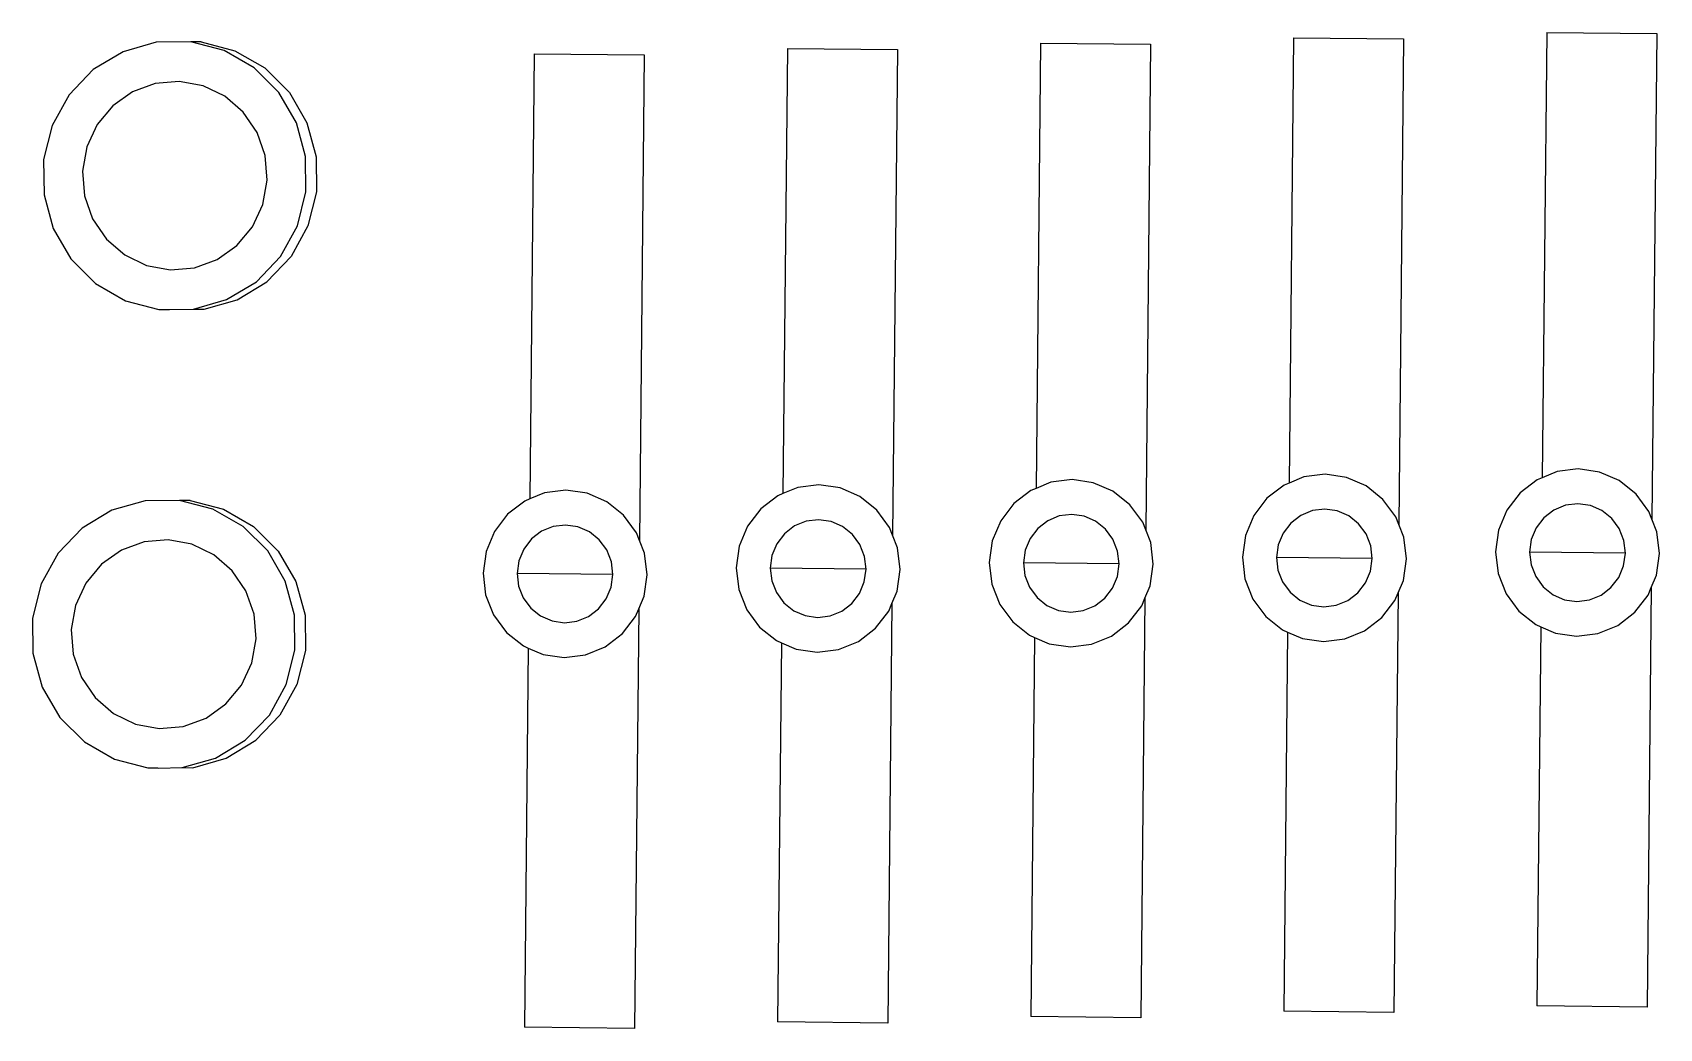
# Model space of a CAD drawing. Extents: x 3485972 to 3601240, y -625657 to -591207.
# Drawn here: x 3495539.1 to 3495635.4, y -608141.7 to -608082.8 of the extents above; entities that cross this region are included whole.
import ezdxf

# ---------------------------------------------------------------- set-up
doc = ezdxf.new("R2010")
doc.units = 0
doc.header["$LTSCALE"] = 6
doc.header["$MEASUREMENT"] = 0
doc.layers.add('medical equipment', color=171, linetype='CONTINUOUS', lineweight=25)

msp = doc.modelspace()

# ---------------------------------------------------------------- linework, layer by layer
at = {"layer": 'medical equipment'}
for p, q in [((3495546.447, -608083.367), (3495544.482, -608083.927)), ((3495548.486, -608083.344), (3495546.447, -608083.367)), ((3495550.462, -608083.861), (3495548.486, -608083.344)), ((3495549.112, -608083.35), (3495548.486, -608083.344)), ((3495549.112, -608083.35), (3495551.088, -608083.867)), ((3495598.749, -608083.422), (3495598.486, -608109.745)), ((3495598.749, -608083.422), (3495605.259, -608083.487)), ((3495605.259, -608083.487), (3495604.972, -608112.192)), ((3495613.72, -608083.107), (3495613.457, -608109.43)), ((3495613.72, -608083.107), (3495620.23, -608083.172)), ((3495620.23, -608083.172), (3495619.942, -608111.877)), ((3495628.691, -608082.793), (3495628.428, -608109.115)), ((3495628.691, -608082.793), (3495635.2, -608082.858)), ((3495635.2, -608082.858), (3495634.913, -608111.562)), ((3495544.482, -608083.927), (3495542.726, -608084.986)), ((3495552.24, -608084.881), (3495550.462, -608083.861)), ((3495551.088, -608083.867), (3495552.865, -608084.888)), ((3495568.808, -608084.051), (3495568.544, -608110.374)), ((3495568.808, -608084.051), (3495575.317, -608084.117)), ((3495575.317, -608084.117), (3495575.03, -608112.821)), ((3495583.779, -608083.737), (3495583.515, -608110.06)), ((3495583.779, -608083.737), (3495590.288, -608083.802)), ((3495590.288, -608083.802), (3495590.001, -608112.507)), ((3495542.726, -608084.986), (3495541.298, -608086.473)), ((3495553.697, -608086.336), (3495552.24, -608084.881)), ((3495552.865, -608084.888), (3495554.322, -608086.343)), ((3495541.298, -608086.473), (3495540.297, -608088.286)), ((3495545.045, -608086.296), (3495543.871, -608087.126)), ((3495546.389, -608085.804), (3495545.045, -608086.296)), ((3495547.812, -608085.684), (3495546.389, -608085.804)), ((3495549.217, -608085.943), (3495547.812, -608085.684)), ((3495550.509, -608086.564), (3495549.217, -608085.943)), ((3495551.598, -608087.505), (3495550.509, -608086.564)), ((3495554.735, -608088.127), (3495553.697, -608086.336)), ((3495554.322, -608086.343), (3495555.361, -608088.133)), ((3495543.871, -608087.126), (3495542.948, -608088.238)), ((3495552.412, -608088.702), (3495551.598, -608087.505)), ((3495540.297, -608088.286), (3495539.789, -608090.301)), ((3495542.948, -608088.238), (3495542.338, -608089.555)), ((3495555.284, -608090.13), (3495554.735, -608088.127)), ((3495555.361, -608088.133), (3495555.909, -608090.137)), ((3495552.894, -608090.073), (3495552.412, -608088.702)), ((3495539.789, -608090.301), (3495539.811, -608092.382)), ((3495542.338, -608089.555), (3495542.084, -608090.988)), ((3495553.011, -608091.524), (3495552.894, -608090.073)), ((3495555.305, -608092.211), (3495555.284, -608090.13)), ((3495555.909, -608090.137), (3495555.93, -608092.217)), ((3495542.084, -608090.988), (3495542.201, -608092.439)), ((3495539.811, -608092.382), (3495540.359, -608094.385)), ((3495552.756, -608092.957), (3495553.011, -608091.524)), ((3495554.798, -608094.226), (3495555.305, -608092.211)), ((3495555.93, -608092.217), (3495555.423, -608094.232)), ((3495542.201, -608092.439), (3495542.683, -608093.81)), ((3495552.147, -608094.274), (3495552.756, -608092.957)), ((3495542.683, -608093.81), (3495543.497, -608095.006)), ((3495551.224, -608095.385), (3495552.147, -608094.274)), ((3495553.796, -608096.039), (3495554.798, -608094.226)), ((3495555.423, -608094.232), (3495554.421, -608096.045)), ((3495540.359, -608094.385), (3495541.398, -608096.175)), ((3495543.497, -608095.006), (3495544.586, -608095.947)), ((3495541.398, -608096.175), (3495542.855, -608097.631)), ((3495544.586, -608095.947), (3495545.877, -608096.569)), ((3495548.706, -608096.707), (3495550.05, -608096.215)), ((3495550.05, -608096.215), (3495551.224, -608095.385)), ((3495552.369, -608097.525), (3495553.796, -608096.039)), ((3495554.421, -608096.045), (3495552.994, -608097.532)), ((3495545.877, -608096.569), (3495547.282, -608096.828)), ((3495547.282, -608096.828), (3495548.706, -608096.707)), ((3495542.855, -608097.631), (3495544.632, -608098.651)), ((3495550.613, -608098.585), (3495552.369, -608097.525)), ((3495551.238, -608098.591), (3495552.994, -608097.532)), ((3495544.632, -608098.651), (3495546.608, -608099.168)), ((3495548.648, -608099.145), (3495550.613, -608098.585)), ((3495549.273, -608099.152), (3495551.238, -608098.591)), ((3495546.608, -608099.168), (3495547.185, -608099.161)), ((3495547.185, -608099.161), (3495547.233, -608099.174)), ((3495547.233, -608099.174), (3495548.648, -608099.145)), ((3495548.648, -608099.145), (3495549.273, -608099.152)), ((3495630.561, -608108.6), (3495629.304, -608108.755)), ((3495631.815, -608108.781), (3495630.561, -608108.6)), ((3495584.392, -608109.7), (3495583.515, -608110.06)), ((3495585.649, -608109.544), (3495584.392, -608109.7)), ((3495586.902, -608109.725), (3495585.649, -608109.544)), ((3495599.363, -608109.385), (3495598.486, -608109.745)), ((3495600.62, -608109.229), (3495599.363, -608109.385)), ((3495601.873, -608109.41), (3495600.62, -608109.229)), ((3495603.038, -608109.916), (3495601.873, -608109.41)), ((3495613.159, -608109.553), (3495612.146, -608110.329)), ((3495613.457, -608109.43), (3495613.159, -608109.553)), ((3495614.333, -608109.07), (3495613.457, -608109.43)), ((3495615.59, -608108.914), (3495614.333, -608109.07)), ((3495616.844, -608109.095), (3495615.59, -608108.914)), ((3495618.009, -608109.601), (3495616.844, -608109.095)), ((3495619.005, -608110.397), (3495618.009, -608109.601)), ((3495628.129, -608109.238), (3495627.117, -608110.014)), ((3495628.428, -608109.115), (3495628.129, -608109.238)), ((3495629.304, -608108.755), (3495628.428, -608109.115)), ((3495632.979, -608109.286), (3495631.815, -608108.781)), ((3495633.976, -608110.082), (3495632.979, -608109.286)), ((3495545.788, -608110.48), (3495543.823, -608111.04)), ((3495547.828, -608110.457), (3495545.788, -608110.48)), ((3495549.804, -608110.974), (3495547.828, -608110.457)), ((3495548.453, -608110.463), (3495547.828, -608110.457)), ((3495548.453, -608110.463), (3495550.429, -608110.98)), ((3495568.246, -608110.497), (3495567.234, -608111.273)), ((3495568.544, -608110.374), (3495568.246, -608110.497)), ((3495569.421, -608110.014), (3495568.544, -608110.374)), ((3495570.678, -608109.858), (3495569.421, -608110.014)), ((3495571.931, -608110.039), (3495570.678, -608109.858)), ((3495573.096, -608110.545), (3495571.931, -608110.039)), ((3495574.093, -608111.341), (3495573.096, -608110.545)), ((3495583.217, -608110.182), (3495582.205, -608110.958)), ((3495583.515, -608110.06), (3495583.217, -608110.182)), ((3495588.067, -608110.231), (3495586.902, -608109.725)), ((3495589.064, -608111.027), (3495588.067, -608110.231)), ((3495597.176, -608110.643), (3495596.395, -608111.66)), ((3495598.188, -608109.867), (3495597.176, -608110.643)), ((3495598.486, -608109.745), (3495598.188, -608109.867)), ((3495604.034, -608110.712), (3495603.038, -608109.916)), ((3495612.146, -608110.329), (3495611.365, -608111.345)), ((3495619.766, -608111.429), (3495619.005, -608110.397)), ((3495627.117, -608110.014), (3495626.336, -608111.031)), ((3495630.541, -608110.655), (3495629.806, -608110.746)), ((3495631.273, -608110.761), (3495630.541, -608110.655)), ((3495634.737, -608111.115), (3495633.976, -608110.082)), ((3495543.823, -608111.04), (3495542.067, -608112.099)), ((3495551.581, -608111.994), (3495549.804, -608110.974)), ((3495550.429, -608110.98), (3495552.206, -608112.001)), ((3495567.234, -608111.273), (3495566.453, -608112.289)), ((3495574.853, -608112.373), (3495574.093, -608111.341)), ((3495582.205, -608110.958), (3495581.424, -608111.975)), ((3495585.628, -608111.599), (3495584.894, -608111.69)), ((3495586.361, -608111.705), (3495585.628, -608111.599)), ((3495589.824, -608112.059), (3495589.064, -608111.027)), ((3495599.864, -608111.376), (3495599.178, -608111.658)), ((3495600.599, -608111.284), (3495599.864, -608111.376)), ((3495601.332, -608111.39), (3495600.599, -608111.284)), ((3495602.012, -608111.686), (3495601.332, -608111.39)), ((3495604.795, -608111.744), (3495604.034, -608110.712)), ((3495611.365, -608111.345), (3495610.869, -608112.533)), ((3495614.149, -608111.343), (3495613.557, -608111.796)), ((3495614.835, -608111.061), (3495614.149, -608111.343)), ((3495615.57, -608110.97), (3495614.835, -608111.061)), ((3495616.302, -608111.076), (3495615.57, -608110.97)), ((3495616.983, -608111.371), (3495616.302, -608111.076)), ((3495617.565, -608111.836), (3495616.983, -608111.371)), ((3495619.942, -608111.877), (3495619.766, -608111.429)), ((3495626.336, -608111.031), (3495625.84, -608112.219)), ((3495628.528, -608111.482), (3495628.071, -608112.076)), ((3495629.119, -608111.028), (3495628.528, -608111.482)), ((3495629.806, -608110.746), (3495629.119, -608111.028)), ((3495631.954, -608111.056), (3495631.273, -608110.761)), ((3495632.536, -608111.522), (3495631.954, -608111.056)), ((3495632.981, -608112.125), (3495632.536, -608111.522)), ((3495634.913, -608111.562), (3495634.737, -608111.115)), ((3495635.209, -608112.312), (3495634.913, -608111.562)), ((3495542.067, -608112.099), (3495540.64, -608113.586)), ((3495553.039, -608113.449), (3495551.581, -608111.994)), ((3495552.206, -608112.001), (3495553.664, -608113.456)), ((3495566.453, -608112.289), (3495565.957, -608113.477)), ((3495569.236, -608112.287), (3495568.645, -608112.74)), ((3495569.923, -608112.005), (3495569.236, -608112.287)), ((3495570.657, -608111.914), (3495569.923, -608112.005)), ((3495571.39, -608112.02), (3495570.657, -608111.914)), ((3495572.071, -608112.315), (3495571.39, -608112.02)), ((3495572.653, -608112.781), (3495572.071, -608112.315)), ((3495575.03, -608112.821), (3495574.853, -608112.373)), ((3495581.424, -608111.975), (3495580.927, -608113.163)), ((3495583.615, -608112.426), (3495583.159, -608113.02)), ((3495584.207, -608111.972), (3495583.615, -608112.426)), ((3495584.894, -608111.69), (3495584.207, -608111.972)), ((3495587.041, -608112.001), (3495586.361, -608111.705)), ((3495587.624, -608112.466), (3495587.041, -608112.001)), ((3495588.068, -608113.069), (3495587.624, -608112.466)), ((3495590.001, -608112.507), (3495589.824, -608112.059)), ((3495590.297, -608113.256), (3495590.001, -608112.507)), ((3495596.395, -608111.66), (3495595.898, -608112.848)), ((3495598.586, -608112.111), (3495598.13, -608112.705)), ((3495599.178, -608111.658), (3495598.586, -608112.111)), ((3495602.595, -608112.151), (3495602.012, -608111.686)), ((3495603.039, -608112.754), (3495602.595, -608112.151)), ((3495604.972, -608112.192), (3495604.795, -608111.744)), ((3495605.268, -608112.942), (3495604.972, -608112.192)), ((3495610.869, -608112.533), (3495610.691, -608113.812)), ((3495613.101, -608112.39), (3495612.81, -608113.085)), ((3495613.557, -608111.796), (3495613.101, -608112.39)), ((3495618.01, -608112.44), (3495617.565, -608111.836)), ((3495618.286, -608113.14), (3495618.01, -608112.44)), ((3495620.238, -608112.627), (3495619.942, -608111.877)), ((3495625.84, -608112.219), (3495625.662, -608113.497)), ((3495628.071, -608112.076), (3495627.781, -608112.77)), ((3495633.257, -608112.825), (3495632.981, -608112.125)), ((3495635.362, -608113.594), (3495635.209, -608112.312)), ((3495544.386, -608113.409), (3495543.213, -608114.239)), ((3495545.731, -608112.917), (3495544.386, -608113.409)), ((3495547.154, -608112.797), (3495545.731, -608112.917)), ((3495548.559, -608113.056), (3495547.154, -608112.797)), ((3495549.85, -608113.677), (3495548.559, -608113.056)), ((3495554.077, -608115.24), (3495553.039, -608113.449)), ((3495553.664, -608113.456), (3495554.702, -608115.246)), ((3495565.957, -608113.477), (3495565.778, -608114.756)), ((3495568.188, -608113.335), (3495567.898, -608114.029)), ((3495568.645, -608112.74), (3495568.188, -608113.335)), ((3495573.098, -608113.384), (3495572.653, -608112.781)), ((3495573.374, -608114.084), (3495573.098, -608113.384)), ((3495575.326, -608113.571), (3495575.03, -608112.821)), ((3495580.927, -608113.163), (3495580.749, -608114.441)), ((3495583.159, -608113.02), (3495582.869, -608113.714)), ((3495588.345, -608113.769), (3495588.068, -608113.069)), ((3495590.449, -608114.538), (3495590.297, -608113.256)), ((3495595.898, -608112.848), (3495595.72, -608114.126)), ((3495597.84, -608113.399), (3495597.736, -608114.147)), ((3495598.13, -608112.705), (3495597.84, -608113.399)), ((3495603.315, -608113.454), (3495603.039, -608112.754)), ((3495603.404, -608114.203), (3495603.315, -608113.454)), ((3495605.42, -608114.223), (3495605.268, -608112.942)), ((3495612.81, -608113.085), (3495612.706, -608113.832)), ((3495618.375, -608113.889), (3495618.286, -608113.14)), ((3495620.391, -608113.909), (3495620.238, -608112.627)), ((3495625.662, -608113.497), (3495625.814, -608114.779)), ((3495627.781, -608112.77), (3495627.677, -608113.517)), ((3495627.677, -608113.517), (3495627.766, -608114.266)), ((3495633.346, -608113.574), (3495627.677, -608113.517)), ((3495633.346, -608113.574), (3495633.257, -608112.825)), ((3495540.64, -608113.586), (3495539.638, -608115.399)), ((3495543.213, -608114.239), (3495542.289, -608115.351)), ((3495550.94, -608114.618), (3495549.85, -608113.677)), ((3495567.898, -608114.029), (3495567.794, -608114.776)), ((3495573.463, -608114.833), (3495573.374, -608114.084)), ((3495575.478, -608114.853), (3495575.326, -608113.571)), ((3495580.749, -608114.441), (3495580.902, -608115.723)), ((3495582.869, -608113.714), (3495582.765, -608114.461)), ((3495582.765, -608114.461), (3495582.854, -608115.21)), ((3495588.434, -608114.518), (3495582.765, -608114.461)), ((3495588.33, -608115.265), (3495588.434, -608114.518)), ((3495588.434, -608114.518), (3495588.345, -608113.769)), ((3495595.72, -608114.126), (3495595.872, -608115.408)), ((3495597.736, -608114.147), (3495597.825, -608114.896)), ((3495603.404, -608114.203), (3495597.736, -608114.147)), ((3495603.3, -608114.95), (3495603.404, -608114.203)), ((3495605.242, -608115.502), (3495605.42, -608114.223)), ((3495610.691, -608113.812), (3495610.843, -608115.094)), ((3495612.706, -608113.832), (3495612.796, -608114.581)), ((3495618.375, -608113.889), (3495612.706, -608113.832)), ((3495618.271, -608114.636), (3495618.375, -608113.889)), ((3495620.213, -608115.187), (3495620.391, -608113.909)), ((3495627.766, -608114.266), (3495628.043, -608114.966)), ((3495632.952, -608115.015), (3495633.242, -608114.321)), ((3495633.242, -608114.321), (3495633.346, -608113.574)), ((3495635.184, -608114.873), (3495635.362, -608113.594)), ((3495539.638, -608115.399), (3495539.131, -608117.414)), ((3495542.289, -608115.351), (3495541.68, -608116.668)), ((3495551.753, -608115.815), (3495550.94, -608114.618)), ((3495554.625, -608117.243), (3495554.077, -608115.24)), ((3495554.702, -608115.246), (3495555.251, -608117.25)), ((3495565.778, -608114.756), (3495565.931, -608116.038)), ((3495567.794, -608114.776), (3495567.883, -608115.525)), ((3495573.463, -608114.833), (3495567.794, -608114.776)), ((3495573.359, -608115.58), (3495573.463, -608114.833)), ((3495575.3, -608116.131), (3495575.478, -608114.853)), ((3495582.854, -608115.21), (3495583.13, -608115.91)), ((3495588.039, -608115.959), (3495588.33, -608115.265)), ((3495590.271, -608115.817), (3495590.449, -608114.538)), ((3495595.872, -608115.408), (3495596.345, -608116.606)), ((3495597.825, -608114.896), (3495598.101, -608115.596)), ((3495603.01, -608115.645), (3495603.3, -608114.95)), ((3495610.843, -608115.094), (3495611.316, -608116.291)), ((3495612.796, -608114.581), (3495613.072, -608115.281)), ((3495613.072, -608115.281), (3495613.516, -608115.884)), ((3495617.525, -608115.924), (3495617.981, -608115.33)), ((3495617.981, -608115.33), (3495618.271, -608114.636)), ((3495619.902, -608115.931), (3495620.213, -608115.187)), ((3495625.814, -608114.779), (3495626.287, -608115.977)), ((3495628.043, -608114.966), (3495628.487, -608115.569)), ((3495632.495, -608115.609), (3495632.952, -608115.015)), ((3495634.873, -608115.616), (3495635.184, -608114.873)), ((3495552.235, -608117.186), (3495551.753, -608115.815)), ((3495565.931, -608116.038), (3495566.403, -608117.235)), ((3495567.883, -608115.525), (3495568.159, -608116.225)), ((3495568.159, -608116.225), (3495568.604, -608116.828)), ((3495572.612, -608116.868), (3495573.069, -608116.274)), ((3495573.069, -608116.274), (3495573.359, -608115.58)), ((3495574.99, -608116.875), (3495575.3, -608116.131)), ((3495580.902, -608115.723), (3495581.374, -608116.921)), ((3495583.13, -608115.91), (3495583.575, -608116.514)), ((3495587.583, -608116.554), (3495588.039, -608115.959)), ((3495589.96, -608116.56), (3495590.271, -608115.817)), ((3495598.101, -608115.596), (3495598.545, -608116.199)), ((3495598.545, -608116.199), (3495599.128, -608116.664)), ((3495601.962, -608116.692), (3495602.554, -608116.239)), ((3495602.554, -608116.239), (3495603.01, -608115.645)), ((3495604.931, -608116.246), (3495604.683, -608141.055)), ((3495604.745, -608116.69), (3495604.931, -608116.246)), ((3495604.931, -608116.246), (3495605.242, -608115.502)), ((3495611.316, -608116.291), (3495612.076, -608117.323)), ((3495613.516, -608115.884), (3495614.099, -608116.349)), ((3495614.099, -608116.349), (3495614.779, -608116.645)), ((3495616.246, -608116.66), (3495616.933, -608116.378)), ((3495616.933, -608116.378), (3495617.525, -608115.924)), ((3495618.935, -608117.392), (3495619.716, -608116.375)), ((3495619.902, -608115.931), (3495619.654, -608140.74)), ((3495619.716, -608116.375), (3495619.902, -608115.931)), ((3495626.287, -608115.977), (3495627.047, -608117.009)), ((3495628.487, -608115.569), (3495629.069, -608116.035)), ((3495629.069, -608116.035), (3495629.75, -608116.33)), ((3495629.75, -608116.33), (3495630.483, -608116.436)), ((3495630.483, -608116.436), (3495631.217, -608116.345)), ((3495631.217, -608116.345), (3495631.904, -608116.063)), ((3495631.904, -608116.063), (3495632.495, -608115.609)), ((3495633.906, -608117.077), (3495634.687, -608116.061)), ((3495634.873, -608115.616), (3495634.625, -608140.425)), ((3495634.687, -608116.061), (3495634.873, -608115.616)), ((3495541.68, -608116.668), (3495541.425, -608118.101)), ((3495552.353, -608118.637), (3495552.235, -608117.186)), ((3495554.647, -608119.324), (3495554.625, -608117.243)), ((3495555.251, -608117.25), (3495555.272, -608119.33)), ((3495566.403, -608117.235), (3495567.164, -608118.267)), ((3495568.604, -608116.828), (3495569.186, -608117.293)), ((3495569.186, -608117.293), (3495569.867, -608117.589)), ((3495571.334, -608117.604), (3495572.021, -608117.322)), ((3495572.021, -608117.322), (3495572.612, -608116.868)), ((3495574.023, -608118.336), (3495574.804, -608117.319)), ((3495574.99, -608116.875), (3495574.741, -608141.684)), ((3495574.804, -608117.319), (3495574.99, -608116.875)), ((3495581.374, -608116.921), (3495582.135, -608117.953)), ((3495583.575, -608116.514), (3495584.157, -608116.979)), ((3495584.157, -608116.979), (3495584.838, -608117.274)), ((3495584.838, -608117.274), (3495585.57, -608117.38)), ((3495585.57, -608117.38), (3495586.305, -608117.289)), ((3495586.305, -608117.289), (3495586.991, -608117.007)), ((3495586.991, -608117.007), (3495587.583, -608116.554)), ((3495588.994, -608118.021), (3495589.775, -608117.005)), ((3495589.96, -608116.56), (3495589.712, -608141.369)), ((3495589.775, -608117.005), (3495589.96, -608116.56)), ((3495596.345, -608116.606), (3495597.106, -608117.638)), ((3495599.128, -608116.664), (3495599.808, -608116.96)), ((3495599.808, -608116.96), (3495600.541, -608117.065)), ((3495600.541, -608117.065), (3495601.276, -608116.974)), ((3495601.276, -608116.974), (3495601.962, -608116.692)), ((3495603.964, -608117.707), (3495604.745, -608116.69)), ((3495612.076, -608117.323), (3495613.073, -608118.119)), ((3495614.779, -608116.645), (3495615.512, -608116.751)), ((3495615.512, -608116.751), (3495616.246, -608116.66)), ((3495617.923, -608118.168), (3495618.935, -608117.392)), ((3495627.047, -608117.009), (3495628.044, -608117.805)), ((3495632.894, -608117.853), (3495633.906, -608117.077)), ((3495539.131, -608117.414), (3495539.152, -608119.495)), ((3495541.425, -608118.101), (3495541.543, -608119.552)), ((3495567.164, -608118.267), (3495568.161, -608119.064)), ((3495569.867, -608117.589), (3495570.6, -608117.695)), ((3495570.6, -608117.695), (3495571.334, -608117.604)), ((3495573.011, -608119.112), (3495574.023, -608118.336)), ((3495582.135, -608117.953), (3495583.131, -608118.749)), ((3495587.981, -608118.797), (3495588.994, -608118.021)), ((3495597.106, -608117.638), (3495598.102, -608118.434)), ((3495602.952, -608118.483), (3495603.964, -608117.707)), ((3495613.073, -608118.119), (3495613.369, -608118.248)), ((3495613.369, -608118.248), (3495613.144, -608140.67)), ((3495613.369, -608118.248), (3495614.238, -608118.625)), ((3495616.748, -608118.65), (3495617.923, -608118.168)), ((3495628.044, -608117.805), (3495628.339, -608117.933)), ((3495628.339, -608117.933), (3495628.115, -608140.355)), ((3495628.339, -608117.933), (3495629.209, -608118.31)), ((3495629.209, -608118.31), (3495630.462, -608118.492)), ((3495630.462, -608118.492), (3495631.719, -608118.336)), ((3495631.719, -608118.336), (3495632.894, -608117.853)), ((3495552.098, -608120.07), (3495552.353, -608118.637)), ((3495554.139, -608121.339), (3495554.647, -608119.324)), ((3495555.272, -608119.33), (3495554.764, -608121.345)), ((3495568.161, -608119.064), (3495568.456, -608119.192)), ((3495568.456, -608119.192), (3495568.232, -608141.614)), ((3495568.456, -608119.192), (3495569.325, -608119.569)), ((3495571.836, -608119.594), (3495573.011, -608119.112)), ((3495583.131, -608118.749), (3495583.427, -608118.877)), ((3495583.427, -608118.877), (3495583.203, -608141.299)), ((3495583.427, -608118.877), (3495584.296, -608119.255)), ((3495584.296, -608119.255), (3495585.55, -608119.436)), ((3495585.55, -608119.436), (3495586.807, -608119.28)), ((3495586.807, -608119.28), (3495587.981, -608118.797)), ((3495598.102, -608118.434), (3495598.398, -608118.562)), ((3495598.398, -608118.562), (3495598.174, -608140.985)), ((3495598.398, -608118.562), (3495599.267, -608118.94)), ((3495599.267, -608118.94), (3495600.521, -608119.121)), ((3495600.521, -608119.121), (3495601.777, -608118.965)), ((3495601.777, -608118.965), (3495602.952, -608118.483)), ((3495614.238, -608118.625), (3495615.491, -608118.806)), ((3495615.491, -608118.806), (3495616.748, -608118.65)), ((3495539.152, -608119.495), (3495539.701, -608121.498)), ((3495541.543, -608119.552), (3495542.025, -608120.923)), ((3495551.488, -608121.387), (3495552.098, -608120.07)), ((3495569.325, -608119.569), (3495570.579, -608119.75)), ((3495570.579, -608119.75), (3495571.836, -608119.594)), ((3495542.025, -608120.923), (3495542.838, -608122.119)), ((3495539.701, -608121.498), (3495540.739, -608123.288)), ((3495542.838, -608122.119), (3495543.928, -608123.06)), ((3495550.565, -608122.498), (3495551.488, -608121.387)), ((3495553.138, -608123.152), (3495554.139, -608121.339)), ((3495554.764, -608121.345), (3495553.763, -608123.158)), ((3495543.928, -608123.06), (3495545.219, -608123.682)), ((3495549.391, -608123.328), (3495550.565, -608122.498)), ((3495551.71, -608124.638), (3495553.138, -608123.152)), ((3495553.763, -608123.158), (3495552.336, -608124.645)), ((3495540.739, -608123.288), (3495542.197, -608124.744)), ((3495545.219, -608123.682), (3495546.624, -608123.941)), ((3495546.624, -608123.941), (3495548.047, -608123.82)), ((3495548.047, -608123.82), (3495549.391, -608123.328)), ((3495542.197, -608124.744), (3495543.974, -608125.764)), ((3495549.954, -608125.698), (3495551.71, -608124.638)), ((3495550.58, -608125.704), (3495552.336, -608124.645)), ((3495543.974, -608125.764), (3495545.95, -608126.281)), ((3495547.99, -608126.258), (3495549.954, -608125.698)), ((3495548.615, -608126.265), (3495550.58, -608125.704)), ((3495545.95, -608126.281), (3495546.527, -608126.274)), ((3495546.527, -608126.274), (3495546.575, -608126.287)), ((3495546.575, -608126.287), (3495547.99, -608126.258)), ((3495547.99, -608126.258), (3495548.615, -608126.265)), ((3495634.625, -608140.425), (3495628.115, -608140.355)), ((3495589.712, -608141.369), (3495583.203, -608141.299)), ((3495604.683, -608141.055), (3495598.174, -608140.985)), ((3495619.654, -608140.74), (3495613.144, -608140.67)), ((3495574.741, -608141.684), (3495568.232, -608141.614))]:
    msp.add_line(p, q, dxfattribs=at)

doc.saveas('drawing.dxf')
